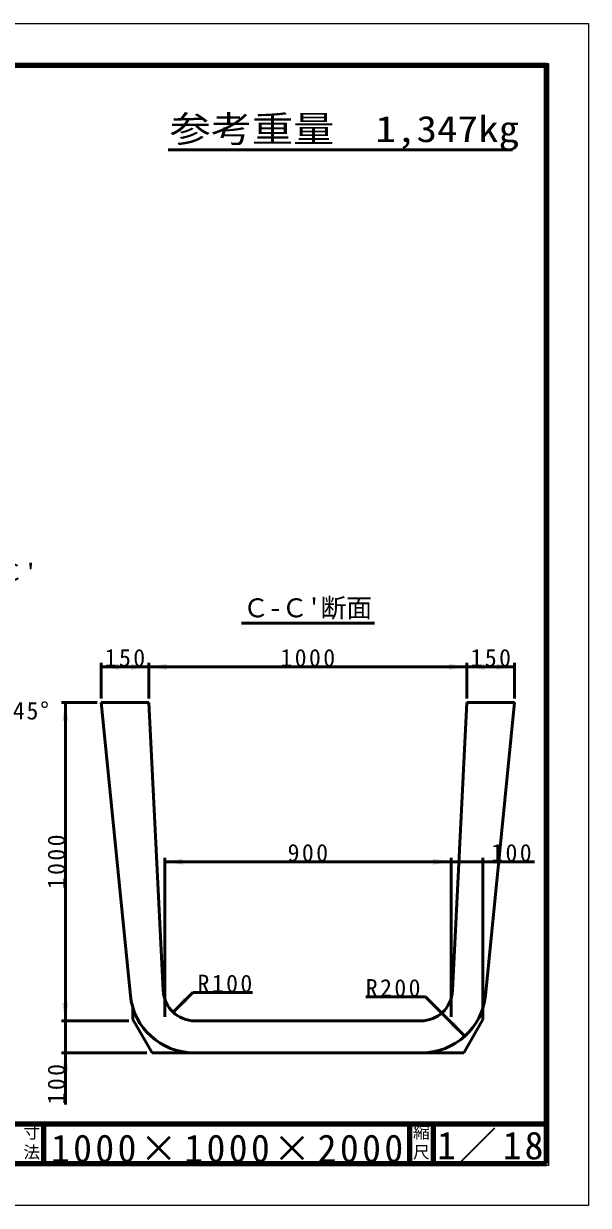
# Model space of a CAD drawing. Units: millimetres, scale not verified. Extents: x -2102 to 2102, y -1485 to 1485.
# Drawn here: x 682 to 2102, y -1485 to 1485 of the extents above; entities that cross this region are included whole.
import ezdxf
from ezdxf.enums import TextEntityAlignment as Align

# ---------------------------------------------------------------- set-up
doc = ezdxf.new("R2010")
doc.units = ezdxf.units.MM
doc.header["$LTSCALE"] = 5
doc.layers.add('0-0_V-nasSTD', color=7, linetype='Continuous', lineweight=50)
doc.layers.add('0-1_0', color=7, linetype='Continuous', lineweight=50)
doc.styles.add('ＭＳ ゴシック', font='')
doc.styles.get('ＭＳ ゴシック').set_extended_font_data('MS Gothic')

msp = doc.modelspace()

# ---------------------------------------------------------------- linework, layer by layer
at = {"layer": '0-0_V-nasSTD'}
for p, q in [((877.082, -121.41), (877.082, -211.41)), ((877.082, -131.41), (997.082, -131.41)), ((997.082, -121.41), (997.082, -211.41)), ((997.082, -131.41), (1797.082, -131.41)), ((1797.082, -121.41), (1797.082, -211.41)), ((1917.082, -131.41), (1797.082, -131.41)), ((1917.082, -121.41), (1917.082, -211.41)), ((777.082, -221.41), (867.082, -221.41)), ((787.082, -221.41), (787.082, -1021.41)), ((877.082, -221.41), (950.674, -957.331)), ((997.082, -221.41), (877.082, -221.41)), ((997.082, -221.41), (1033.282, -945.405)), ((1760.882, -945.405), (1797.082, -221.41)), ((1917.082, -221.41), (1797.082, -221.41)), ((1843.49, -957.331), (1917.082, -221.41)), ((1037.082, -611.41), (1037.082, -1011.41)), ((1757.082, -621.41), (1037.082, -621.41)), ((1757.082, -611.41), (1757.082, -1011.41)), ((1757.082, -621.41), (1837.082, -621.41)), ((1837.082, -611.41), (1837.082, -1011.41)), ((1837.082, -621.41), (1967.082, -621.41)), ((1058.044, -999.374), (1107.541, -949.876)), ((1257.541, -949.876), (1107.541, -949.876)), ((1542.65, -961.048), (1692.65, -961.048)), ((1791.645, -1060.043), (1692.65, -961.048)), ((956.703, -987.634), (957.046, -1018.209)), ((1837.462, -987.634), (1837.118, -1018.209)), ((777.082, -1021.41), (947.082, -1021.41)), ((787.082, -1021.41), (787.082, -1101.41)), ((957.046, -1018.209), (1005.082, -1101.41)), ((1113.182, -1021.41), (1680.982, -1021.41)), ((1837.118, -1018.209), (1789.082, -1101.41)), ((777.082, -1101.41), (992.082, -1101.41)), ((787.082, -1101.41), (787.082, -1231.41)), ((1005.082, -1101.41), (1109.88, -1101.41)), ((1109.88, -1101.41), (1684.284, -1101.41)), ((1789.082, -1101.41), (1684.284, -1101.41))]:
    msp.add_line(p, q, dxfattribs=at)
at = {"layer": '0-0_V-nasSTD', "lineweight": 100}
for p, q in [((732.5, -1280), (732.5, -1380)), ((1652.5, -1280), (1652.5, -1380)), ((1652.5, -1280), (1652.5, -1380)), ((1712.5, -1280), (1712.5, -1380)), ((-1997.5, -1380), (1997.5, -1380))]:
    msp.add_line(p, q, dxfattribs=at)
at = {"layer": '0-0_V-nasSTD', "lineweight": 18}
for points in [[(-2102.5, -1485), (-2102.5, 1485), (2102.5, 1485), (2102.5, -1485)], [(-2002.5, -1385), (-2002.5, 1385), (2002.5, 1385), (2002.5, -1385)]]:
    msp.add_lwpolyline(points, close=True, dxfattribs=at)
at = {"layer": '0-0_V-nasSTD', "lineweight": 100}
msp.add_lwpolyline([(1997.5, -1380), (1997.5, 1380), (-1997.5, 1380)], dxfattribs=at)
at = {"layer": '0-0_V-nasSTD'}
for centre, radius, start, end in [((1113.182, -941.41), 80, 182.86241, 270), ((1680.982, -941.41), 80, 270, 357.13759), ((1109.88, -941.41), 160, 185.71059, 270), ((1684.284, -941.41), 160, 270, 354.28941)]:
    msp.add_arc(centre, radius, start, end, dxfattribs=at)
for points in [[(877.082, -131.41), (922.082, -138.91), (922.082, -123.91)], [(952.082, -138.91), (952.082, -123.91), (997.082, -131.41)], [(997.082, -131.41), (1042.082, -138.91), (1042.082, -123.91)], [(1752.082, -138.91), (1752.082, -123.91), (1797.082, -131.41)], [(1797.082, -131.41), (1842.082, -138.91), (1842.082, -123.91)], [(1872.082, -138.91), (1872.082, -123.91), (1917.082, -131.41)], [(779.582, -266.41), (787.082, -221.41), (794.582, -266.41)], [(1037.082, -621.41), (1082.082, -628.91), (1082.082, -613.91)], [(1712.082, -628.91), (1712.082, -613.91), (1757.082, -621.41)], [(1837.082, -621.41), (1882.082, -628.91), (1882.082, -613.91)], [(779.582, -976.41), (787.082, -1021.41), (794.582, -976.41)], [(1058.044, -999.374), (1084.56, -962.251), (1095.167, -972.857)], [(1754.522, -1033.526), (1765.128, -1022.919), (1791.645, -1060.043)], [(779.582, -1146.41), (787.082, -1101.41), (794.582, -1146.41)]]:
    msp.add_solid(points, dxfattribs=at)
at = {"layer": '0-1_0'}
for p, q in [((1045.5, 1167.5), (1912, 1167.5)), ((1229.954, -21.41), (1564.21, -21.41))]:
    msp.add_line(p, q, dxfattribs=at)
at = {"layer": '0-1_0', "lineweight": 100}
msp.add_line((-1997.5, -1280), (1997.5, -1280), dxfattribs=at)

# ---------------------------------------------------------------- texts
at = {"layer": '0-0_V-nasSTD', "style": 'ＭＳ ゴシック', "width": 1.15}
for s, height, p in [('参考重量\u30001,347kg', 65.98, (1049.5, 1167.5)), ("Ｃ'", 43.99, (613.645, 71.048))]:
    msp.add_text(s, height=height, dxfattribs=at).set_placement(p, align=Align.BOTTOM_LEFT)
at = {"layer": '0-0_V-nasSTD', "style": 'ＭＳ ゴシック'}
for s, height, p in [("Ｃ-Ｃ'断面", 47.65, (1233.95, -21.41)), ('寸', 30.79, (681.482, -1326.001)), ('縮', 30.79, (1661.482, -1326.001)), ('法', 30.79, (681.476, -1375.99)), ('尺', 30.79, (1661.476, -1375.99))]:
    msp.add_text(s, height=height, dxfattribs=at).set_placement(p, align=Align.BOTTOM_LEFT)
at = {"layer": '0-0_V-nasSTD', "attachment_point": 7, "style": 'ＭＳ ゴシック'}
for s, insert, char_height in [('\\T1.2;150', (886.095, -131.41), 43.99), ('\\T1.2;1000', (1327.976, -131.41), 43.99), ('\\T1.2;150', (1806.095, -131.41), 43.99), ('\\T1.15;45°', (654.985, -264.584), 43.99), ('\\T1.2;900', (1346.095, -621.41), 43.99), ('\\T1.2;100', (1858.095, -621.41), 43.99), ('\\T1.2;R100', (1119.541, -949.876), 43.99), ('\\T1.2;R200', (1542.65, -961.048), 43.99), ('\\T1.16;1／18', (1722, -1377.418), 69.65), ('\\T1.18;1000×1000×2000', (750.75, -1377.53), 69.65)]:
    msp.add_mtext(s, dxfattribs=dict(at, insert=insert, char_height=char_height))
at = {"layer": '0-0_V-nasSTD', "char_height": 43.99, "attachment_point": 7, "rotation": 90, "style": 'ＭＳ ゴシック'}
for s, insert in [('\\T1.2;1000', (787.082, -690.516)), ('\\T1.2;100', (787.082, -1231.41))]:
    msp.add_mtext(s, dxfattribs=dict(at, insert=insert))

doc.saveas('drawing.dxf')
